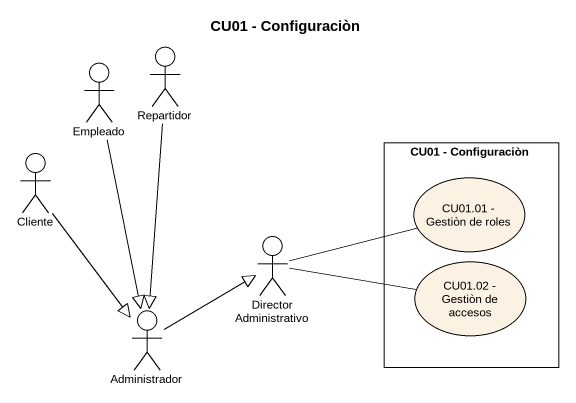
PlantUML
@startuml
title CU01 - Configuraciòn
actor Empleado
actor Repartidor
actor Cliente
rectangle "CU01 - Configuraciòn" as CU01_Configuraciòn {
  usecase "CU01.01 - Gestiòn de roles" as CU01_01_Gestiòn_de_roles
  usecase "CU01.02 - Gestiòn de accesos" as CU01_02_Gestiòn_de_accesos
}
actor "Director Administrativo" as Director_Administrativo
actor Administrador
Empleado --|> Administrador
Repartidor --|> Administrador
Cliente --|> Administrador
CU01_01_Gestiòn_de_roles -left- Director_Administrativo
CU01_02_Gestiòn_de_accesos -left- Director_Administrativo
Administrador -right-|> Director_Administrativo
@enduml
